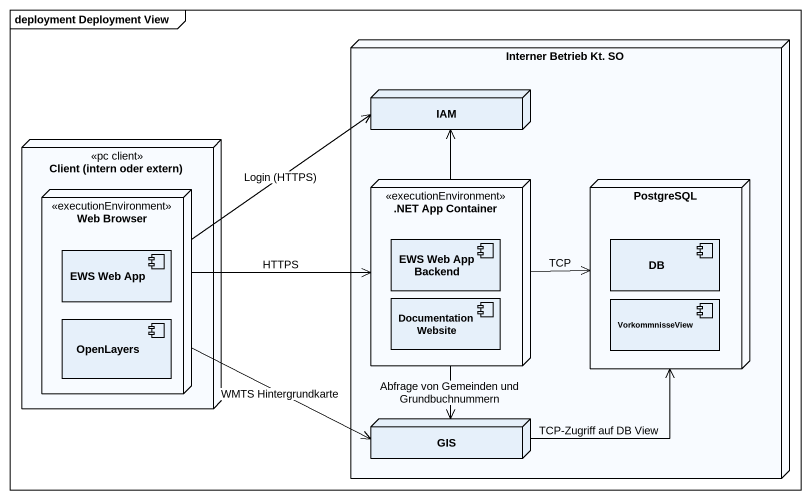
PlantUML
@startuml
mainframe deployment Deployment View
node "Interner Betrieb Kt. SO" as Interner_Betrieb_Kt_SO {
  node IAM
  node ".NET App Container" as NET_App_Container <<executionEnvironment>> {
    component "EWS Web App Backend" as EWS_Web_App_Backend
    component "Documentation Website" as Documentation_Website
  }
  node PostgreSQL {
    component DB
    component VorkommnisseView
  }
  node GIS
}
node "Client (intern oder extern)" as Client_intern_oder_extern <<pc client>> {
  node "Web Browser" as Web_Browser <<executionEnvironment>> {
    component "EWS Web App" as EWS_Web_App
    component OpenLayers
  }
}
Web_Browser -right-> IAM : Login (HTTPS)
Web_Browser -right-> NET_App_Container : HTTPS
Web_Browser -right-> GIS : WMTS Hintergrundkarte
NET_App_Container -up-> IAM
NET_App_Container -right-> PostgreSQL : TCP
NET_App_Container --> GIS : Abfrage von Gemeinden und Grundbuchnummern
GIS -up-> PostgreSQL : TCP-Zugriff auf DB View
@enduml
